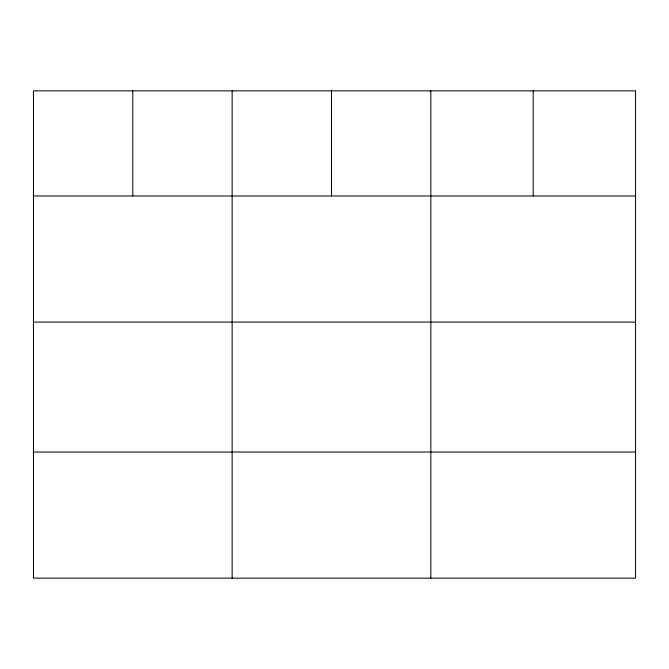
<?xml version="1.0" encoding="UTF-8"?>
<svg xmlns="http://www.w3.org/2000/svg" width="669" height="669" viewBox="0 0 669 669"><rect width="100%" height="100%" fill="white"/><g stroke="black" fill="none" stroke-linecap="round" stroke-linejoin="round"><path stroke-width="1" d="M635.55 322.09L635.55 90.85L33.45 90.85L33.45 578.15L635.55 578.15L635.55 322.09L33.45 322.09M33.45 195.967L635.55 195.967M33.45 452.035L635.55 452.035M533.193 90.85L533.193 195.967M430.836 90.85L430.836 578.15M331.49 90.85L331.49 195.967M232.143 90.85L232.143 578.15M132.797 90.85L132.797 195.967"/></g></svg>
